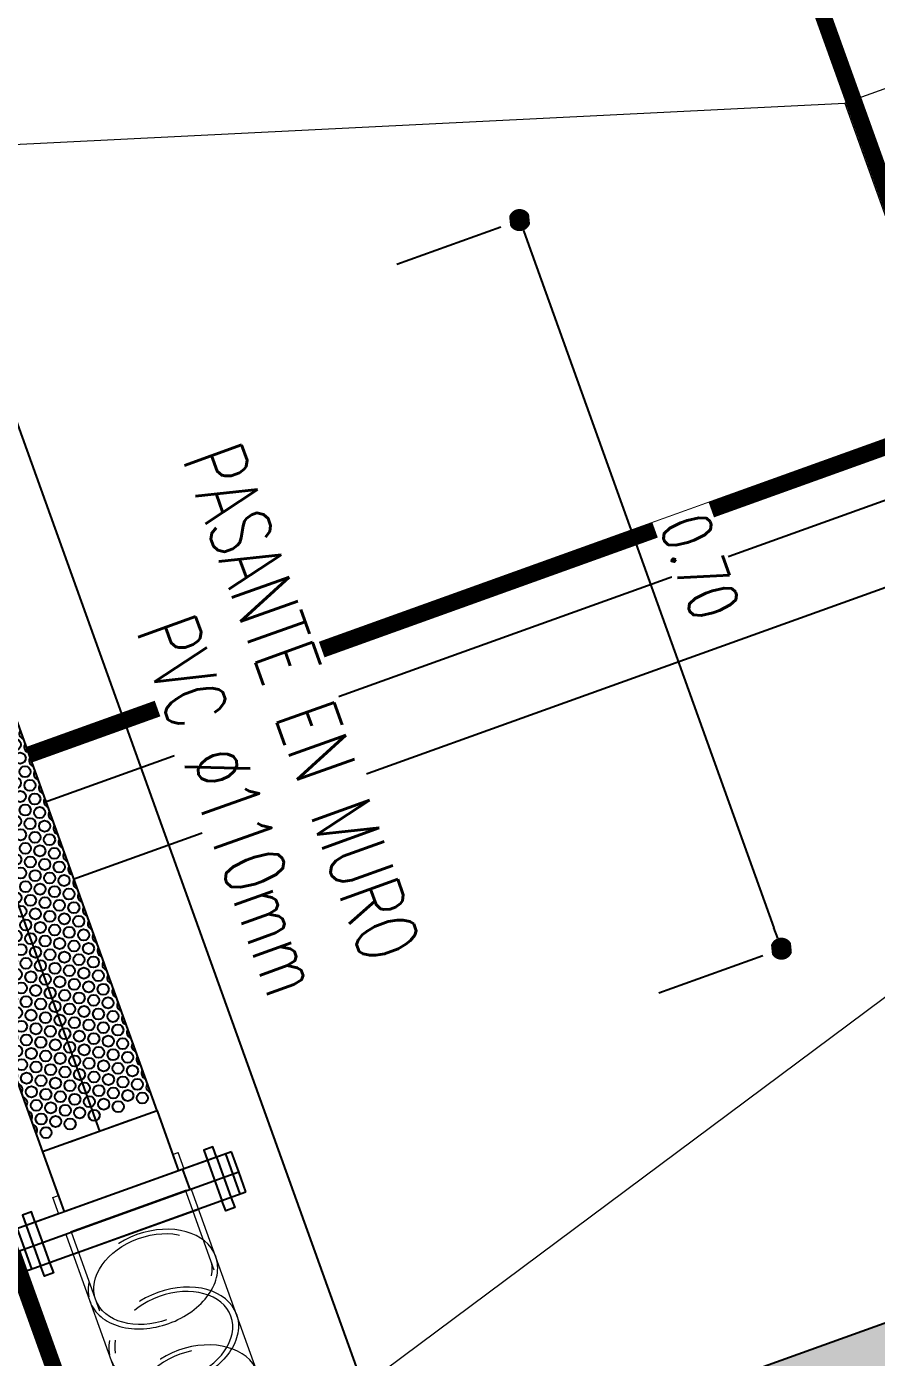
# Model space of a CAD drawing. Header units: millimetres. Extents: x 646993 to 648849, y 9708034 to 9709424.
# Drawn here: x 648236.468 to 648237.236, y 9709067.017 to 9709068.22 of the extents above; entities that cross this region are included whole.
import ezdxf

# ---------------------------------------------------------------- set-up
doc = ezdxf.new("R2010")
doc.units = ezdxf.units.MM
doc.header["$LTSCALE"] = 5
doc.header["$XCLIPFRAME"] = 2
doc.set_wipeout_variables(frame=1)
for name, pattern in [('CENTER2', [28.575000000000003, 19.05, -3.175, 3.175, -3.175]), ('DASHED2', [9.524999999999999, 6.35, -3.175]), ('DOT', [6.35, 0, -6.35]), ('HIDDEN', [9.524999999999999, 6.35, -3.175]), ('SLD-Centro', [19.05, 15.24, -1.27, 1.27, -1.27])]:
    doc.linetypes.add(name, pattern=pattern)
doc.layers.get('Defpoints').update_dxf_attribs({"color": 253})
for name, color, linetype in [('01-Dimensiones', 142, 'Continuous'), ('01-TEXTOS', 4, 'Continuous'), ('EB-Corte', 7, 'Continuous')]:
    doc.layers.add(name, color=color, linetype=linetype)
doc.layers.add('01-HATCH', color=56, linetype='Continuous', lineweight=5)
doc.layers.add('PROYECCION CUBIERTA', color=7, linetype='Continuous', true_color=0x000000)
doc.styles.add('Tex25', font='romans.shx', dxfattribs={"width": 0.8, "height": 0.055})
doc.styles.add('Tex40', font='romans.shx', dxfattribs={"width": 0.7, "height": 0.045})
doc.dimstyles.new('1_25', dxfattribs={"dimtxt": 0.055, "dimasz": 0.02, "dimexe": 0.015, "dimexo": 0, "dimgap": 0.0375, "dimtad": 1, "dimtoh": 1, "dimzin": 1, "dimdsep": 46, "dimtxsty": 'Tex40', "dimblk": 'DOT', "dimcen": 0, "dimdle": 0.0375, "dimclrd": 256, "dimclre": 256, "dimclrt": 4, "dimadec": 0, "dimazin": 1, "dimtfac": 1, "dimtix": 1, "dimtmove": 1, "dimatfit": 0, "dimldrblk": 'DOTSMALL', "dimfxl": 0.0015, "dimtfill": 1, "dimtolj": 1, "dimtzin": 0, "dimlwd": -1, "dimlwe": -1, "dimarcsym": 0})
doc.dimstyles.new('1_40', dxfattribs={"dimtxt": 0.055, "dimasz": 0.02, "dimexe": 0.06, "dimexo": 0, "dimgap": 0.025, "dimtad": 1, "dimzin": 1, "dimdsep": 46, "dimtxsty": 'Tex25', "dimblk": 'DOT', "dimcen": 0, "dimdle": 0.04, "dimclrd": 256, "dimclre": 256, "dimclrt": 7, "dimadec": 0, "dimazin": 0, "dimtfac": 1, "dimtix": 1, "dimtmove": 1, "dimatfit": 3, "dimldrblk": 'DOT', "dimfxl": 1, "dimtfill": 1, "dimtolj": 1, "dimtzin": 0, "dimlwd": -1, "dimlwe": -1, "dimarcsym": 0})
picture_1 = doc.add_image_def('image1.jpg', size_in_pixel=(1920, 925))
picture_2 = doc.add_image_def('image2.ecw', size_in_pixel=(12715, 11262))

# ---------------------------------------------------------------- blocks, each defined once
blk = doc.blocks.new('*U47')
blk.add_wipeout([(0, 0.1104208364372532), (15.671350142962858, 0.11042175069695759), (15.67135014296289, 9.142597008349185e-07), (0, -7.105427357601002e-15)])
blk.add_wipeout([(0, 0.11042083643726741), (15.671350142962888, 0.1104217506969789), (15.671350142962854, 9.142597079403458e-07), (0, 3.552713678800501e-15)])
blk.add_wipeout([(8.881784197001252e-16, 7.105427357601002e-15), (8.881784197001252e-16, 0.11042083643726741), (15.67135014296285, 0.1104217506969718), (15.67135014296285, 9.142597150457732e-07)])
blk = doc.blocks.new('*U90')
blk.add_wipeout([(0, 0.1104208364372603), (6.192992772898868, 0.11042117737883039), (6.1929927728989, 3.409415700872387e-07), (0, 0)])
blk.add_wipeout([(4.440892098500626e-16, 0.1104208364372603), (6.192992772898901, 0.11042117737884105), (6.192992772898869, 3.409415700872387e-07), (4.440892098500626e-16, 0)])
blk.add_wipeout([(4.440892098500626e-16, -1.7763568394002505e-15), (4.440892098500626e-16, 0.1104208364372603), (6.192992772898866, 0.11042117737882862), (6.192992772898866, 3.4094156831088185e-07)])
blk = doc.blocks.new('_Dot')
at = {"color": 0, "linetype": 'ByBlock', "lineweight": -2}
blk.add_line((-0.5, 0), (-1, 0), dxfattribs=at)
at = {"color": 0, "linetype": 'ByBlock', "const_width": 0.5}
blk.add_lwpolyline([(-0.25, 0, 1), (0.25, 0, 1)], format="xyb", close=True, dxfattribs=at)
blk = doc.blocks.new('*U70')
blk.add_wipeout([(-8.881784197001252e-16, 0.11042083643725675), (15.122764645353634, 0.11042171751462959), (15.122764645353666, 8.810773692857765e-07), (-8.881784197001252e-16, -3.552713678800501e-15)])
blk.add_wipeout([(-8.881784197001252e-16, 0.11042083643725675), (15.122764645353666, 0.11042171751464025), (15.122764645353634, 8.810773728384902e-07), (-8.881784197001252e-16, -7.105427357601002e-15)])
blk.add_wipeout([(0, 7.105427357601002e-15), (0, 0.11042083643726741), (15.122764645353639, 0.11042171751464025), (15.122764645353639, 8.810773799439175e-07)])
blk = doc.blocks.new('*U63')
at = {"layer": 'EB-Corte', "color": 251, "linetype": 'SLD-Centro', "ltscale": 0.035, "true_color": 0x636466, "const_width": 0.015}
blk.add_lwpolyline([(-4.403340360848301, 0), (0.5610245815016128, 0)], dxfattribs=at)
blk = doc.blocks.new('*U68')
at = {"layer": 'EB-Corte', "color": 251, "linetype": 'SLD-Centro', "ltscale": 0.035, "true_color": 0x636466, "const_width": 0.015}
blk.add_lwpolyline([(-5.559302458988878, 0), (0.5610245815016128, 0)], dxfattribs=at)
blk = doc.blocks.new('*D150')
at = {"layer": '01-Dimensiones', "linetype": 'DOT', "ltscale": 0.006, "transparency": 16777216}
for p, q in [((11.23966739190848, 5.860906386390155), (11.23966739190848, 6.038811131676764)), ((11.93966738911706, 5.860906359474626), (11.93966738911706, 6.038811131676764))]:
    blk.add_line(p, q, dxfattribs=at)
at = {"layer": '01-Dimensiones', "ltscale": 0.006, "transparency": 16777216}
blk.add_line((11.25966739190848, 5.978811131676764), (11.91966738911706, 5.978811131676764), dxfattribs=at)
at = {"layer": 'Defpoints', "color": 0, "ltscale": 0.006, "transparency": 16777216}
for p in [(11.93966738911706, 5.978811131676764), (11.23966739190848, 5.860906386390155), (11.93966738911706, 5.860906359474626)]:
    blk.add_point(p, dxfattribs=at)
at = {"layer": '01-Dimensiones', "ltscale": 0.006, "transparency": 16777216, "xscale": 0.02, "yscale": 0.02, "zscale": 0.02, "rotation": 180}
blk.add_blockref('_Dot', (11.23966739190848, 5.978811131676764), dxfattribs=at)
at = {"layer": '01-Dimensiones', "ltscale": 0.006, "transparency": 16777216, "xscale": 0.02, "yscale": 0.02, "zscale": 0.02}
blk.add_blockref('_Dot', (11.93966738911706, 5.978811131676764), dxfattribs=at)
at = {"layer": '01-Dimensiones', "color": 7, "ltscale": 0.006, "transparency": 16777216, "insert": (11.58966739051277, 6.026311131676764), "char_height": 0.045, "attachment_point": 5, "style": 'Tex40', "bg_fill": 3, "box_fill_scale": 1.1, "bg_fill_color": 256, "bg_fill_true_color": 13158600, "bg_fill_transparency": 0}
blk.add_mtext('\\A1;0.70', dxfattribs=at)
blk = doc.blocks.new('CODO 45°')
blk.add_wipeout([(0, 0.12067558152693894), (-5.684341886080802e-14, 0), (0.3111025383512925, 2.8449465006019636e-14), (0.3111025383512925, 0.12067558152693894)])
blk.add_wipeout([(0.31110253835129237, 3.375077994860476e-14), (-2.962684624328143e-14, -1.1157741397482823e-14), (-2.957325551963293e-14, 0.120675581526939), (0.3111025383512924, 0.12067558152693889)])
at = {"color": 0, "linetype": 'Continuous', "lineweight": 0}
for p, q in [((0.3111025383512924, 0.1206755815269389), (0, 0.1206755815269389)), ((0, 2.842170943040401e-14), (0, 0.1206755815269389)), ((0.05483879676108927, 2.842170943040401e-14), (0.05483879676108927, 0.1206755815269389)), ((0.2562637415902032, 0.1206755815269389), (0.2562637415902032, 0.06033779076344103)), ((0.3111025383512924, 0.1206755815269389), (0.3111025383512924, 0.06033779076344103)), ((0.2562637415902032, 0.06033779076344103), (0.2562637415902032, 2.842170943040401e-14)), ((0.3111025383512924, 0.06033779076344103), (0.3111025383512924, 2.842170943040401e-14)), ((0.3111025383512924, 2.842170943040401e-14), (0, 0))]:
    blk.add_line(p, q, dxfattribs=at)
at = {"layer": '01-HATCH', "linetype": 'HIDDEN', "ltscale": 0.0015}
for p, q in [((0.3111025383512924, 0.1153423551205321), (0, 0.115342355120589)), ((0.3111025383512924, 0.005333226406378344), (0, 0.005333226406349922))]:
    blk.add_line(p, q, dxfattribs=at)
for centre, major_axis, ratio, start_param, end_param in [((0.09999004599745831, 0.06033779076344103), (2.679536182424006e-17, 0.06033779076345257), 0.7071067811511049, 0, 3.141592653589793), ((0.09999004599745831, 0.06033779076344103), (6.996154483307936e-17, 0.06033779076345252), 0.7071067811511054, -1.570796326794897, 1.110223024625157e-15), ((0.1555512691755325, 0.06033779076344103), (2.679536182424006e-17, 0.06033779076345257), 0.707106781151105, 0, 3.141592653589793), ((0.2111124923538341, 0.06033779076344103), (2.679536182424006e-17, 0.06033779076345257), 0.707106781151105, 0, 3.141592653589793), ((0.09999004599745831, 0.06033779076344103), (-2.442693352347857e-17, -0.05500456435707099), 0.7071067811511048, -4.71238898038469, 1.570796326794897)]:
    blk.add_ellipse(centre, major_axis=major_axis, ratio=ratio, start_param=start_param, end_param=end_param, dxfattribs=at)
at = {"layer": '01-HATCH', "linetype": 'HIDDEN', "ltscale": 0.0015, "extrusion": (0, 0, -1)}
for centre, major_axis, ratio, start_param, end_param in [((0.1555512691755325, 0.06033779076344103), (2.679536182424004e-17, 0.06033779076345253), 0.7071067811511048, 1.030244395616714e-15, 1.570796326794899), ((0.2111124923538341, 0.06033779076344103), (2.679536182424006e-17, 0.06033779076345257), 0.7071067811511047, 0, 3.141592653589793), ((0.1555512691755325, 0.06033779076344103), (2.442693352347857e-17, 0.05500456435707099), 0.7071067811511047, -4.71238898038469, 1.570796326794897), ((0.2111124923538341, 0.06033779076344103), (-2.442693352347857e-17, -0.05500456435707099), 0.7071067811511047, -4.71238898038469, 1.570796326794897)]:
    blk.add_ellipse(centre, major_axis=major_axis, ratio=ratio, start_param=start_param, end_param=end_param, dxfattribs=at)
at = {"layer": '01-HATCH', "linetype": 'HIDDEN', "ltscale": 0.1}
for centre, ratio, start_param in [((0.09999004599745831, 0.06033779076344103), 0.7071067811511054, 1.030244395616711e-15), ((0.1555512691755325, 0.06033779076344103), 0.7071067811511048, 1.030244395616714e-15)]:
    blk.add_ellipse(centre, major_axis=(-2.679536182424004e-17, -0.06033779076345253), ratio=ratio, start_param=start_param, end_param=1.570796326794899, dxfattribs=at)
blk = doc.blocks.new('TUBERIA PERFORADA')
blk.add_line((1.254624084668649, -0.04791196008312681), (1.254624084668649, 0.163811574475119))
at = {"layer": '01-Dimensiones'}
for points in [[(1.254624084668649, 0.1493758789371782), (1.26462408466864, 0.1493758789371782), (1.26462408466864, 0.1407144616142944), (1.254624084668649, 0.1407144616143228)], [(1.254624084668649, -0.02481484722227378), (1.26462408466864, -0.02481484722227378), (1.26462408466864, -0.03347626454515762), (1.254624084668649, -0.0334762645451292)]]:
    blk.add_lwpolyline(points, dxfattribs=at)
blk.add_wipeout([(0.33192748032456615, 0.11276394889629215), (0.33191967270056477, 0.002744078533548855), (1.0278103065811997, 0.0029498071960849526), (1.158386114414879, 0.002949807196087617), (1.2161288965670844, 0.002949807196087617), (1.2161288965670844, -0.047911960083095284), (1.2353764906178197, -0.047911960083095284), (1.2353764906178197, 0.1638115744751314), (1.2161288965670844, 0.16381157447517092), (1.2161288965670844, 0.1129498071961681), (1.158386114414879, 0.1129498071961681), (1.0540451141535931, 0.11294980719580883)])
for p, q in [((1.21612889656717, 0.1638115744751474), (1.21612889656717, -0.04791196008309839)), ((1.235376490617909, 0.1638115744751474), (1.21612889656717, 0.1638115744751474)), ((1.235376490617909, -0.04791196008309839), (1.235376490617909, 0.1638115744751474)), ((1.254624084668649, 0.163811574475119), (1.235376490617909, 0.163811574475119)), ((1.21612889656717, 0.1493758789371782), (1.21612889656717, -0.0334762645451292)), ((1.158386114414952, 0.1129498071962018), (1.158386114414952, 0.002949807196102938)), ((1.158386114414952, 0.1129498071961734), (1.21612889656717, 0.1129498071961734)), ((1.158386114414952, 0.08665528664826638), (1.158386114414952, 0.02924432774415209)), ((1.158386114414952, 0.002949807196102938), (1.21612889656717, 0.002949807196102938)), ((1.235376490617682, 0.00237237934300083), (1.235376490617682, 0.002273133936057548)), ((1.21612889656717, -0.04791196008309839), (1.235376490617909, -0.04791196008309839)), ((1.235376490617909, -0.04791196008312681), (1.254624084668649, -0.04791196008312681))]:
    blk.add_line(p, q)
at = {"color": 3, "linetype": 'DASHED2', "ltscale": 0.5}
for p, q in [((1.21612889656717, 0.1580372962600336), (1.254624084668649, 0.1580372962600336)), ((1.21612889656717, 0.1407144616143228), (1.254624084668649, 0.1407144616143228)), ((1.21612889656717, 0.1167028254723732), (1.235376490617909, 0.1167028254723732)), ((1.21612889656717, -0.02481484722227378), (1.254624084668649, -0.02481484722227378)), ((1.21612889656717, -0.04213768186798461), (1.254624084668649, -0.04213768186798461))]:
    blk.add_line(p, q, dxfattribs=at)
at = {"color": 1, "linetype": 'CENTER2', "ltscale": 3}
for p, q in [((1.21612889656717, 0.1493758789371782), (1.254624084668649, 0.1493758789371782)), ((1.21612889656717, -0.0334762645451292), (1.254624084668649, -0.03347626454510078))]:
    blk.add_line(p, q, dxfattribs=at)
at = {"color": 1, "linetype": 'CENTER2', "ltscale": 0.003}
blk.add_line((0.7796598383639548, 0.002864638073248216), (0.7796598383639548, 0.1128646372688991), dxfattribs=at)
at = {"color": 251, "true_color": 0x636466}
blk.add_line((1.235376490618023, 0.1135272350488492), (1.235376490617682, 0.00237237934300083), dxfattribs=at)
blk.add_lwpolyline([(1.158386114414952, 0.1129498071962018), (0.3319274803245662, 0.1127639488963155), (0.3319196741106225, 0.002763948896244983), (1.158386114414952, 0.002949807196102938)])
at = {"color": 1, "linetype": 'CENTER2', "ltscale": 0.003}
blk.add_lwpolyline([(1.158386114414952, 0.05794980719602449), (0.3319235904070865, 0.05794980719602449)], dxfattribs=at)
at = {"color": 252, "true_color": 0x939598}
for centre in [(0.3462592672525489, 0.1039726027398729), (0.3593186279829297, 0.1039726027398729), (0.3723779887137653, 0.1039726027398729), (0.3854373494441461, 0.1039726027398729), (0.3984967101749817, 0.1039726027398729), (0.4115560709053625, 0.1039726027398729), (0.4246154316361981, 0.1039726027398729), (0.4376747923665789, 0.1039726027398729), (0.4507341530974145, 0.1039726027398729), (0.4637935138277953, 0.1039726027398729), (0.4768528745586309, 0.1039726027398729), (0.4900984431803863, 0.10424796226323), (0.5031578039112219, 0.10424796226323), (0.5162171646417164, 0.10424796226323), (0.529276525372552, 0.10424796226323), (0.5423358861030465, 0.10424796226323), (0.5553952468337684, 0.10424796226323), (0.5684546075642629, 0.10424796226323), (0.5815139682949848, 0.10424796226323), (0.5945733290254793, 0.10424796226323), (0.6076326897563149, 0.10424796226323), (0.6206920504868094, 0.10424796226323), (0.633751411217645, 0.10424796226323), (0.6468107719481395, 0.10424796226323), (0.6598701326788614, 0.10424796226323), (0.6729294934093559, 0.10424796226323), (0.6859888541400778, 0.10424796226323), (0.6990482148705723, 0.10424796226323), (0.7121075756014079, 0.10424796226323), (0.7251669363319024, 0.10424796226323), (0.738226297062738, 0.10424796226323), (0.7512856577932325, 0.10424796226323), (0.7643450185239544, 0.10424796226323), (0.7774043792544489, 0.10424796226323), (0.7904637399851708, 0.1042479622632015), (0.8035231007156654, 0.1042479622632015), (0.8165824614465009, 0.1042479622632015), (0.8296418221769954, 0.1042479622632015), (0.842701182907831, 0.10424796226323), (0.8557605436383255, 0.10424796226323), (0.8688199043689337, 0.10424796226323), (0.881879265099542, 0.10424796226323), (0.8949386258302638, 0.10424796226323), (0.9079979865607584, 0.10424796226323), (0.9210573472914803, 0.10424796226323), (0.9341167080219748, 0.10424796226323), (0.9471760687524693, 0.10424796226323), (0.9602354294831912, 0.10424796226323), (0.9732947902137994, 0.10424796226323), (0.9863541509444076, 0.10424796226323), (0.9994135116749021, 0.10424796226323), (1.012472872405624, 0.10424796226323), (1.025532233136346, 0.10424796226323), (1.03859159386684, 0.10424796226323), (1.051650954597335, 0.10424796226323), (1.064710315328057, 0.10424796226323), (1.077769676058551, 0.10424796226323), (1.090829036789273, 0.10424796226323), (1.103888397519768, 0.10424796226323), (1.11694775825049, 0.10424796226323), (1.130007118980984, 0.10424796226323), (1.143066479711706, 0.10424796226323), (0.3397295868871879, 0.09242009132435669), (0.3527889476177961, 0.09242009132435669), (0.3658483083484043, 0.09242009132435669), (0.3789076690790125, 0.09242009132435669), (0.3919670298096207, 0.09242009132435669), (0.4050263905402289, 0.09242009132435669), (0.4180857512708371, 0.09242009132435669), (0.4311451120014453, 0.09242009132435669), (0.4442044727320535, 0.09242009132435669), (0.4572638334626618, 0.09242009132435669), (0.47032319419327, 0.09242009132435669), (0.4833825549238782, 0.09242009132435669), (0.4966281235458609, 0.0926954508477138), (0.5096874842764691, 0.0926954508477138), (0.5227468450070774, 0.0926954508477138), (0.5358062057377992, 0.0926954508477138), (0.5488655664684075, 0.0926954508477138), (0.5619249271990157, 0.0926954508477138), (0.5749842879297375, 0.0926954508477138), (0.5880436486602321, 0.0926954508477138), (0.601103009390954, 0.0926954508477138), (0.6141623701215622, 0.0926954508477138), (0.6272217308521704, 0.0926954508477138), (0.6402810915828923, 0.0926954508477138), (0.6533404523135005, 0.0926954508477138), (0.6663998130441087, 0.0926954508477138), (0.6794591737748306, 0.0926954508477138), (0.6925185345053251, 0.0926954508477138), (0.705577895236047, 0.0926954508477138), (0.7186372559666552, 0.0926954508477138), (0.7316966166972634, 0.0926954508477138), (0.7447559774279853, 0.0926954508477138), (0.7578153381585935, 0.0926954508477138), (0.7708746988892017, 0.0926954508477138), (0.7839340596199236, 0.0926954508477138), (0.7969934203504181, 0.09269545084768538), (0.81005278108114, 0.09269545084768538), (0.8231121418117482, 0.09269545084768538), (0.8361715025423564, 0.09269545084768538), (0.8492308632730783, 0.0926954508477138), (0.8622902240036865, 0.0926954508477138), (0.8753495847342947, 0.0926954508477138), (0.8884089454647892, 0.0926954508477138), (0.9014683061955111, 0.0926954508477138), (0.9145276669261193, 0.0926954508477138), (0.9275870276567275, 0.0926954508477138), (0.940646388387222, 0.0926954508477138), (0.9537057491179439, 0.0926954508477138), (0.9667651098484384, 0.0926954508477138), (0.9798244705791603, 0.0926954508477138), (0.9928838313096549, 0.0926954508477138), (1.005943192040377, 0.0926954508477138), (1.019002552770871, 0.0926954508477138), (1.032061913501593, 0.0926954508477138), (1.045121274232088, 0.0926954508477138), (1.058180634962696, 0.0926954508477138), (1.071239995693304, 0.0926954508477138), (1.084299356424026, 0.0926954508477138), (1.09735871715452, 0.0926954508477138), (1.110418077885015, 0.0926954508477138), (1.123477438615737, 0.0926954508477138), (1.136536799346459, 0.0926954508477138), (0.3462592672525489, 0.08086757990878368), (0.3593186279829297, 0.08086757990878368), (0.3723779887137653, 0.08086757990878368), (0.3854373494441461, 0.08086757990878368), (0.3984967101749817, 0.08086757990878368), (0.4115560709053625, 0.08086757990878368), (0.4246154316361981, 0.08086757990878368), (0.4376747923665789, 0.08086757990878368), (0.4507341530974145, 0.08086757990878368), (0.4637935138277953, 0.08086757990878368), (0.4768528745586309, 0.08086757990878368), (0.4900984431803863, 0.08114293943214079), (0.5031578039112219, 0.08114293943214079), (0.5162171646417164, 0.08114293943214079), (0.529276525372552, 0.08114293943214079), (0.5423358861030465, 0.08114293943214079), (0.5553952468337684, 0.08114293943214079), (0.5684546075642629, 0.08114293943214079), (0.5815139682949848, 0.08114293943214079), (0.5945733290254793, 0.08114293943214079), (0.6076326897563149, 0.08114293943214079), (0.6206920504868094, 0.08114293943214079), (0.633751411217645, 0.08114293943214079), (0.6468107719481395, 0.08114293943214079), (0.6598701326788614, 0.08114293943214079), (0.6729294934093559, 0.08114293943214079), (0.6859888541400778, 0.08114293943214079), (0.6990482148705723, 0.08114293943214079), (0.7121075756014079, 0.08114293943214079), (0.7251669363319024, 0.08114293943214079), (0.738226297062738, 0.08114293943214079), (0.7512856577932325, 0.08114293943214079), (0.7643450185239544, 0.08114293943214079), (0.7774043792544489, 0.08114293943214079), (0.7904637399851708, 0.08114293943211237), (0.8035231007156654, 0.08114293943211237), (0.8165824614465009, 0.08114293943211237), (0.8296418221769954, 0.08114293943211237), (0.842701182907831, 0.08114293943214079), (0.8557605436383255, 0.08114293943214079), (0.8688199043689337, 0.08114293943214079), (0.881879265099542, 0.08114293943214079), (0.8949386258302638, 0.08114293943214079), (0.9079979865607584, 0.08114293943214079), (0.9210573472914803, 0.08114293943214079), (0.9341167080219748, 0.08114293943214079), (0.9471760687524693, 0.08114293943214079), (0.9602354294831912, 0.08114293943214079), (0.9732947902137994, 0.08114293943214079), (0.9863541509444076, 0.08114293943214079), (0.9994135116749021, 0.08114293943214079), (1.012472872405624, 0.08114293943214079), (1.025532233136346, 0.08114293943214079), (1.03859159386684, 0.08114293943214079), (1.051650954597335, 0.08114293943214079), (1.064710315328057, 0.08114293943214079), (1.077769676058551, 0.08114293943214079), (1.090829036789273, 0.08114293943214079), (1.103888397519768, 0.08114293943214079), (1.11694775825049, 0.08114293943214079), (1.130007118980984, 0.08114293943214079), (1.143066479711706, 0.08114293943214079), (0.3397295868871879, 0.06931506849326752), (0.3527889476177961, 0.06931506849326752), (0.3658483083484043, 0.06931506849326752), (0.3789076690790125, 0.06931506849326752), (0.3919670298096207, 0.06931506849326752), (0.4050263905402289, 0.06931506849326752), (0.4180857512708371, 0.06931506849326752), (0.4311451120014453, 0.06931506849326752), (0.4442044727320535, 0.06931506849326752), (0.4572638334626618, 0.06931506849326752), (0.47032319419327, 0.06931506849326752), (0.4833825549238782, 0.06931506849326752), (0.4966281235458609, 0.06959042801662463), (0.5096874842764691, 0.06959042801662463), (0.5227468450070774, 0.06959042801662463), (0.5358062057377992, 0.06959042801662463), (0.5488655664684075, 0.06959042801662463), (0.5619249271990157, 0.06959042801662463), (0.5749842879297375, 0.06959042801662463), (0.5880436486602321, 0.06959042801662463), (0.601103009390954, 0.06959042801662463), (0.6141623701215622, 0.06959042801662463), (0.6272217308521704, 0.06959042801662463), (0.6402810915828923, 0.06959042801662463), (0.6533404523135005, 0.06959042801662463), (0.6663998130441087, 0.06959042801662463), (0.6794591737748306, 0.06959042801662463), (0.6925185345053251, 0.06959042801662463), (0.705577895236047, 0.06959042801662463), (0.7186372559666552, 0.06959042801662463), (0.7316966166972634, 0.06959042801662463), (0.7447559774279853, 0.06959042801662463), (0.7578153381585935, 0.06959042801662463), (0.7708746988892017, 0.06959042801662463), (0.7839340596199236, 0.06959042801662463), (0.7969934203504181, 0.0695904280165962), (0.81005278108114, 0.0695904280165962), (0.8231121418117482, 0.0695904280165962), (0.8361715025423564, 0.0695904280165962), (0.8492308632730783, 0.06959042801662463), (0.8622902240036865, 0.06959042801662463), (0.8753495847342947, 0.06959042801662463), (0.8884089454647892, 0.06959042801662463), (0.9014683061955111, 0.06959042801662463), (0.9145276669261193, 0.06959042801662463), (0.9275870276567275, 0.06959042801662463), (0.940646388387222, 0.06959042801662463), (0.9537057491179439, 0.06959042801662463), (0.9667651098484384, 0.06959042801662463), (0.9798244705791603, 0.06959042801662463), (0.9928838313096549, 0.06959042801662463), (1.005943192040377, 0.06959042801662463), (1.019002552770871, 0.06959042801662463), (1.032061913501593, 0.06959042801662463), (1.045121274232088, 0.06959042801662463), (1.058180634962696, 0.06959042801662463), (1.071239995693304, 0.06959042801662463), (1.084299356424026, 0.06959042801662463), (1.09735871715452, 0.06959042801662463), (1.110418077885015, 0.06959042801662463), (1.123477438615737, 0.06959042801662463), (1.136536799346459, 0.06959042801662463), (0.3462592672525489, 0.05776255707766609), (0.3593186279829297, 0.05776255707766609), (0.3723779887137653, 0.05776255707766609), (0.3854373494441461, 0.05776255707766609), (0.3984967101749817, 0.05776255707766609), (0.4115560709053625, 0.05776255707766609), (0.4246154316361981, 0.05776255707766609), (0.4376747923665789, 0.05776255707766609), (0.4507341530974145, 0.05776255707766609), (0.4637935138277953, 0.05776255707766609), (0.4768528745586309, 0.05776255707766609), (0.4900984431803863, 0.0580379166010232), (0.5031578039112219, 0.0580379166010232), (0.5162171646417164, 0.0580379166010232), (0.529276525372552, 0.0580379166010232), (0.5423358861030465, 0.0580379166010232), (0.5553952468337684, 0.0580379166010232), (0.5684546075642629, 0.0580379166010232), (0.5815139682949848, 0.0580379166010232), (0.5945733290254793, 0.0580379166010232), (0.6076326897563149, 0.0580379166010232), (0.6206920504868094, 0.0580379166010232), (0.633751411217645, 0.0580379166010232), (0.6468107719481395, 0.0580379166010232), (0.6598701326788614, 0.0580379166010232), (0.6729294934093559, 0.0580379166010232), (0.6859888541400778, 0.0580379166010232), (0.6990482148705723, 0.0580379166010232), (0.7121075756014079, 0.0580379166010232), (0.7251669363319024, 0.0580379166010232), (0.738226297062738, 0.0580379166010232), (0.7512856577932325, 0.0580379166010232), (0.7643450185239544, 0.0580379166010232), (0.7774043792544489, 0.0580379166010232), (0.7904637399851708, 0.05803791660099478), (0.8035231007156654, 0.05803791660099478), (0.8165824614465009, 0.05803791660099478), (0.8296418221769954, 0.05803791660099478), (0.842701182907831, 0.0580379166010232), (0.8557605436383255, 0.0580379166010232), (0.8688199043689337, 0.0580379166010232), (0.881879265099542, 0.0580379166010232), (0.8949386258302638, 0.0580379166010232), (0.9079979865607584, 0.0580379166010232), (0.9210573472914803, 0.0580379166010232), (0.9341167080219748, 0.0580379166010232), (0.9471760687524693, 0.0580379166010232), (0.9602354294831912, 0.0580379166010232), (0.9732947902137994, 0.0580379166010232), (0.9863541509444076, 0.0580379166010232), (0.9994135116749021, 0.0580379166010232), (1.012472872405624, 0.0580379166010232), (1.025532233136346, 0.0580379166010232), (1.03859159386684, 0.0580379166010232), (1.051650954597335, 0.0580379166010232), (1.064710315328057, 0.0580379166010232), (1.077769676058551, 0.0580379166010232), (1.090829036789273, 0.0580379166010232), (1.103888397519768, 0.0580379166010232), (1.11694775825049, 0.0580379166010232), (1.130007118980984, 0.0580379166010232), (1.143066479711706, 0.0580379166010232), (0.3397295868871879, 0.04621004566217835), (0.3527889476177961, 0.04621004566217835), (0.3658483083484043, 0.04621004566217835), (0.3789076690790125, 0.04621004566217835), (0.3919670298096207, 0.04621004566217835), (0.4050263905402289, 0.04621004566217835), (0.4180857512708371, 0.04621004566217835), (0.4311451120014453, 0.04621004566217835), (0.4442044727320535, 0.04621004566217835), (0.4572638334626618, 0.04621004566217835), (0.47032319419327, 0.04621004566217835), (0.4833825549238782, 0.04621004566217835), (0.4966281235458609, 0.04648540518553546), (0.5096874842764691, 0.04648540518553546), (0.5227468450070774, 0.04648540518553546), (0.5358062057377992, 0.04648540518553546), (0.5488655664684075, 0.04648540518553546), (0.5619249271990157, 0.04648540518553546), (0.5749842879297375, 0.04648540518553546), (0.5880436486602321, 0.04648540518553546), (0.601103009390954, 0.04648540518553546), (0.6141623701215622, 0.04648540518553546), (0.6272217308521704, 0.04648540518553546), (0.6402810915828923, 0.04648540518553546), (0.6533404523135005, 0.04648540518553546), (0.6663998130441087, 0.04648540518553546), (0.6794591737748306, 0.04648540518553546), (0.6925185345053251, 0.04648540518553546), (0.705577895236047, 0.04648540518553546), (0.7186372559666552, 0.04648540518553546), (0.7316966166972634, 0.04648540518553546), (0.7447559774279853, 0.04648540518553546), (0.7578153381585935, 0.04648540518553546), (0.7708746988892017, 0.04648540518553546), (0.7839340596199236, 0.04648540518553546), (0.7969934203504181, 0.04648540518550703), (0.81005278108114, 0.04648540518550703), (0.8231121418117482, 0.04648540518550703), (0.8361715025423564, 0.04648540518550703), (0.8492308632730783, 0.04648540518553546), (0.8622902240036865, 0.04648540518553546), (0.8753495847342947, 0.04648540518553546), (0.8884089454647892, 0.04648540518553546), (0.9014683061955111, 0.04648540518553546), (0.9145276669261193, 0.04648540518553546), (0.9275870276567275, 0.04648540518553546), (0.940646388387222, 0.04648540518553546), (0.9537057491179439, 0.04648540518553546), (0.9667651098484384, 0.04648540518553546), (0.9798244705791603, 0.04648540518553546), (0.9928838313096549, 0.04648540518553546), (1.005943192040377, 0.04648540518553546), (1.019002552770871, 0.04648540518553546), (1.032061913501593, 0.04648540518553546), (1.045121274232088, 0.04648540518553546), (1.058180634962696, 0.04648540518553546), (1.071239995693304, 0.04648540518553546), (1.084299356424026, 0.04648540518553546), (1.09735871715452, 0.04648540518553546), (1.110418077885015, 0.04648540518553546), (1.123477438615737, 0.04648540518553546), (1.136536799346459, 0.04648540518553546), (0.3462592672525489, 0.03465753424660534), (0.3593186279829297, 0.03465753424660534), (0.3723779887137653, 0.03465753424660534), (0.3854373494441461, 0.03465753424660534), (0.3984967101749817, 0.03465753424660534), (0.4115560709053625, 0.03465753424660534), (0.4246154316361981, 0.03465753424660534), (0.4376747923665789, 0.03465753424660534), (0.4507341530974145, 0.03465753424660534), (0.4637935138277953, 0.03465753424660534), (0.4768528745586309, 0.03465753424660534), (0.4900984431803863, 0.03493289376996245), (0.5031578039112219, 0.03493289376996245), (0.5162171646417164, 0.03493289376996245), (0.529276525372552, 0.03493289376996245), (0.5423358861030465, 0.03493289376996245), (0.5553952468337684, 0.03493289376996245), (0.5684546075642629, 0.03493289376996245), (0.5815139682949848, 0.03493289376996245), (0.5945733290254793, 0.03493289376996245), (0.6076326897563149, 0.03493289376996245), (0.6206920504868094, 0.03493289376996245), (0.633751411217645, 0.03493289376996245), (0.6468107719481395, 0.03493289376996245), (0.6598701326788614, 0.03493289376996245), (0.6729294934093559, 0.03493289376996245), (0.6859888541400778, 0.03493289376996245), (0.6990482148705723, 0.03493289376996245), (0.7121075756014079, 0.03493289376996245), (0.7251669363319024, 0.03493289376996245), (0.738226297062738, 0.03493289376996245), (0.7512856577932325, 0.03493289376996245), (0.7643450185239544, 0.03493289376996245), (0.7774043792544489, 0.03493289376996245), (0.7904637399851708, 0.03493289376993403), (0.8035231007156654, 0.03493289376993403), (0.8165824614465009, 0.03493289376993403), (0.8296418221769954, 0.03493289376993403), (0.842701182907831, 0.03493289376996245), (0.8557605436383255, 0.03493289376996245), (0.8688199043689337, 0.03493289376996245), (0.881879265099542, 0.03493289376996245), (0.8949386258302638, 0.03493289376996245), (0.9079979865607584, 0.03493289376996245), (0.9210573472914803, 0.03493289376996245), (0.9341167080219748, 0.03493289376996245), (0.9471760687524693, 0.03493289376996245), (0.9602354294831912, 0.03493289376996245), (0.9732947902137994, 0.03493289376996245), (0.9863541509444076, 0.03493289376996245), (0.9994135116749021, 0.03493289376996245), (1.012472872405624, 0.03493289376996245), (1.025532233136346, 0.03493289376996245), (1.03859159386684, 0.03493289376996245), (1.051650954597335, 0.03493289376996245), (1.064710315328057, 0.03493289376996245), (1.077769676058551, 0.03493289376996245), (1.090829036789273, 0.03493289376996245), (1.103888397519768, 0.03493289376996245), (1.11694775825049, 0.03493289376996245), (1.130007118980984, 0.03493289376996245), (1.143066479711706, 0.03493289376996245), (0.3397295868871879, 0.02310502283108917), (0.3527889476177961, 0.02310502283108917), (0.3658483083484043, 0.02310502283108917), (0.3789076690790125, 0.02310502283108917), (0.3919670298096207, 0.02310502283108917), (0.4050263905402289, 0.02310502283108917), (0.4180857512708371, 0.02310502283108917), (0.4311451120014453, 0.02310502283108917), (0.4442044727320535, 0.02310502283108917), (0.4572638334626618, 0.02310502283108917), (0.47032319419327, 0.02310502283108917), (0.4833825549238782, 0.02310502283108917), (0.4966281235458609, 0.02338038235444628), (0.5096874842764691, 0.02338038235444628), (0.5227468450070774, 0.02338038235444628), (0.5358062057377992, 0.02338038235444628), (0.5488655664684075, 0.02338038235444628), (0.5619249271990157, 0.02338038235444628), (0.5749842879297375, 0.02338038235444628), (0.5880436486602321, 0.02338038235444628), (0.601103009390954, 0.02338038235444628), (0.6141623701215622, 0.02338038235444628), (0.6272217308521704, 0.02338038235444628), (0.6402810915828923, 0.02338038235444628), (0.6533404523135005, 0.02338038235444628), (0.6663998130441087, 0.02338038235444628), (0.6794591737748306, 0.02338038235444628), (0.6925185345053251, 0.02338038235444628), (0.705577895236047, 0.02338038235444628), (0.7186372559666552, 0.02338038235444628), (0.7316966166972634, 0.02338038235444628), (0.7447559774279853, 0.02338038235444628), (0.7578153381585935, 0.02338038235444628), (0.7708746988892017, 0.02338038235444628), (0.7839340596199236, 0.02338038235444628), (0.7969934203504181, 0.02338038235441786), (0.81005278108114, 0.02338038235441786), (0.8231121418117482, 0.02338038235441786), (0.8361715025423564, 0.02338038235441786), (0.8492308632730783, 0.02338038235444628), (0.8622902240036865, 0.02338038235444628), (0.8753495847342947, 0.02338038235444628), (0.8884089454647892, 0.02338038235444628), (0.9014683061955111, 0.02338038235444628), (0.9145276669261193, 0.02338038235444628), (0.9275870276567275, 0.02338038235444628), (0.940646388387222, 0.02338038235444628), (0.9537057491179439, 0.02338038235444628), (0.9667651098484384, 0.02338038235444628), (0.9798244705791603, 0.02338038235444628), (0.9928838313096549, 0.02338038235444628), (1.005943192040377, 0.02338038235444628), (1.019002552770871, 0.02338038235444628), (1.032061913501593, 0.02338038235444628), (1.045121274232088, 0.02338038235444628), (1.058180634962696, 0.02338038235444628), (1.071239995693304, 0.02338038235444628), (1.084299356424026, 0.02338038235444628), (1.09735871715452, 0.02338038235444628), (1.110418077885015, 0.02338038235444628), (1.123477438615737, 0.02338038235444628), (1.136536799346459, 0.02338038235444628), (0.3462592672525489, 0.01155251141560143), (0.3593186279829297, 0.01155251141560143), (0.3723779887137653, 0.01155251141560143), (0.3854373494441461, 0.01155251141560143), (0.3984967101749817, 0.01155251141560143), (0.4115560709053625, 0.01155251141560143), (0.4246154316361981, 0.01155251141560143), (0.4376747923665789, 0.01155251141560143), (0.4507341530974145, 0.01155251141560143), (0.4637935138277953, 0.01155251141560143), (0.4768528745586309, 0.01155251141560143), (0.4900984431803863, 0.01182787093895854), (0.5031578039112219, 0.01182787093895854), (0.5162171646417164, 0.01182787093895854), (0.529276525372552, 0.01182787093895854), (0.5423358861030465, 0.01182787093895854), (0.5553952468337684, 0.01182787093895854), (0.5684546075642629, 0.01182787093895854), (0.5815139682949848, 0.01182787093895854), (0.5945733290254793, 0.01182787093895854), (0.6076326897563149, 0.01182787093895854), (0.6206920504868094, 0.01182787093895854), (0.633751411217645, 0.01182787093895854), (0.6468107719481395, 0.01182787093895854), (0.6598701326788614, 0.01182787093895854), (0.6729294934093559, 0.01182787093895854), (0.6859888541400778, 0.01182787093895854), (0.6990482148705723, 0.01182787093895854), (0.7121075756014079, 0.01182787093895854), (0.7251669363319024, 0.01182787093895854), (0.738226297062738, 0.01182787093895854), (0.7512856577932325, 0.01182787093895854), (0.7643450185239544, 0.01182787093895854), (0.7774043792544489, 0.01182787093895854), (0.7904637399851708, 0.01182787093893012), (0.8035231007156654, 0.01182787093893012), (0.8165824614465009, 0.01182787093893012), (0.8296418221769954, 0.01182787093893012), (0.842701182907831, 0.01182787093895854), (0.8557605436383255, 0.01182787093895854), (0.8688199043689337, 0.01182787093895854), (0.881879265099542, 0.01182787093895854), (0.8949386258302638, 0.01182787093895854), (0.9079979865607584, 0.01182787093895854), (0.9210573472914803, 0.01182787093895854), (0.9341167080219748, 0.01182787093895854), (0.9471760687524693, 0.01182787093895854), (0.9602354294831912, 0.01182787093895854), (0.9732947902137994, 0.01182787093895854), (0.9863541509444076, 0.01182787093895854), (0.9994135116749021, 0.01182787093895854), (1.012472872405624, 0.01182787093895854), (1.025532233136346, 0.01182787093895854), (1.03859159386684, 0.01182787093895854), (1.051650954597335, 0.01182787093895854), (1.064710315328057, 0.01182787093895854), (1.077769676058551, 0.01182787093895854), (1.090829036789273, 0.01182787093895854), (1.103888397519768, 0.01182787093895854), (1.11694775825049, 0.01182787093895854), (1.130007118980984, 0.01182787093895854), (1.143066479711706, 0.01182787093895854)]:
    blk.add_circle(centre, 0.005022831050232258, dxfattribs=at)
for centre, start, end in [((0.3331999065217133, 0.1039726027398729), 255.3140144536258, 104.6778534902925), ((0.3397295868871879, 0.1155251141553322), 214.5789839880166, 325.4210160119834), ((0.3527889476177961, 0.1155251141553322), 214.5789839880166, 325.4210160119834), ((0.3658483083484043, 0.1155251141553322), 214.5789839880166, 325.4210160119834), ((0.3789076690790125, 0.1155251141553322), 214.5789839880166, 325.4210160119834), ((0.3919670298096207, 0.1155251141553322), 214.5789839880166, 325.4210160119834), ((0.4050263905402289, 0.1155251141553322), 214.5789839880166, 325.4210160119834), ((0.4180857512708371, 0.1155251141553322), 214.5789839880166, 325.4210160119834), ((0.4311451120014453, 0.1155251141553322), 214.5789839880166, 325.4210160119834), ((0.4442044727320535, 0.1155251141553322), 214.5789839880166, 325.4210160119834), ((0.4572638334626618, 0.1155251141553322), 214.5789839880166, 325.4210160119834), ((0.47032319419327, 0.1155251141553322), 214.5789839880166, 325.4210160119834), ((0.4833825549238782, 0.1155251141553322), 214.5789839880166, 325.4210160119834), ((0.4966281235458609, 0.1158004736786893), 214.5789839880166, 325.4210160119834), ((0.5096874842764691, 0.1158004736786893), 214.5789839880166, 325.4210160119834), ((0.5227468450070774, 0.1158004736786893), 214.5789839880166, 325.4210160119834), ((0.5358062057377992, 0.1158004736786893), 214.5789839880166, 325.4210160119834), ((0.5488655664684075, 0.1158004736786893), 214.5789839880166, 325.4210160119834), ((0.5619249271990157, 0.1158004736786893), 214.5789839880166, 325.4210160119834), ((0.5749842879297375, 0.1158004736786893), 214.5789839880166, 325.4210160119834), ((0.5880436486602321, 0.1158004736786893), 214.5789839880166, 325.4210160119834), ((0.601103009390954, 0.1158004736786893), 214.5789839880166, 325.4210160119834), ((0.6141623701215622, 0.1158004736786893), 214.5789839880166, 325.4210160119834), ((0.6272217308521704, 0.1158004736786893), 214.5789839880166, 325.4210160119834), ((0.6402810915828923, 0.1158004736786893), 214.5789839880166, 325.4210160119834), ((0.6533404523135005, 0.1158004736786893), 214.5789839880166, 325.4210160119834), ((0.6663998130441087, 0.1158004736786893), 214.5789839880166, 325.4210160119834), ((0.6794591737748306, 0.1158004736786893), 214.5789839880166, 325.4210160119834), ((0.6925185345053251, 0.1158004736786893), 214.5789839880166, 325.4210160119834), ((0.705577895236047, 0.1158004736786893), 214.5789839880166, 325.4210160119834), ((0.7186372559666552, 0.1158004736786893), 214.5789839880166, 325.4210160119834), ((0.7316966166972634, 0.1158004736786893), 214.5789839880166, 325.4210160119834), ((0.7447559774279853, 0.1158004736786893), 214.5789839880166, 325.4210160119834), ((0.7578153381585935, 0.1158004736786893), 214.5789839880166, 325.4210160119834), ((0.7708746988892017, 0.1158004736786893), 214.5789839880166, 325.4210160119834), ((0.7839340596199236, 0.1158004736786609), 214.5789839880166, 325.4210160119834), ((0.7969934203504181, 0.1158004736786609), 214.5789839880166, 325.4210160119834), ((0.81005278108114, 0.1158004736786609), 214.5789839880166, 325.4210160119834), ((0.8231121418117482, 0.1158004736786609), 214.5789839880166, 325.4210160119834), ((0.8361715025423564, 0.1158004736786893), 214.5789839880166, 325.4210160119834), ((0.8492308632730783, 0.1158004736786893), 214.5789839880166, 325.4210160119834), ((0.8622902240036865, 0.1158004736786893), 214.5789839880166, 325.4210160119834), ((0.8753495847342947, 0.1158004736786893), 214.5789839880166, 325.4210160119834), ((0.8884089454647892, 0.1158004736786893), 214.5789839880166, 325.4210160119834), ((0.9014683061955111, 0.1158004736786893), 214.5789839880166, 325.4210160119834), ((0.9145276669261193, 0.1158004736786893), 214.5789839880166, 325.4210160119834), ((0.9275870276567275, 0.1158004736786893), 214.5789839880166, 325.4210160119834), ((0.940646388387222, 0.1158004736786893), 214.5789839880166, 325.4210160119834), ((0.9537057491179439, 0.1158004736786893), 214.5789839880166, 325.4210160119834), ((0.9667651098484384, 0.1158004736786893), 214.5789839880166, 325.4210160119834), ((0.9798244705791603, 0.1158004736786893), 214.5789839880166, 325.4210160119834), ((0.9928838313096549, 0.1158004736786893), 214.5789839880166, 325.4210160119834), ((1.005943192040377, 0.1158004736786893), 214.5789839880166, 325.4210160119834), ((1.019002552770871, 0.1158004736786893), 214.5789839880166, 325.4210160119834), ((1.032061913501593, 0.1158004736786893), 214.5789839880166, 325.4210160119834), ((1.045121274232088, 0.1158004736786893), 214.5789839880166, 325.4210160119834), ((1.058180634962696, 0.1158004736786893), 214.5789839880166, 325.4210160119834), ((1.071239995693304, 0.1158004736786893), 214.5789839880166, 325.4210160119834), ((1.084299356424026, 0.1158004736786893), 214.5789839880166, 325.4210160119834), ((1.09735871715452, 0.1158004736786893), 214.5789839880166, 325.4210160119834), ((1.110418077885015, 0.1158004736786893), 214.5789839880166, 325.4210160119834), ((1.123477438615737, 0.1158004736786893), 214.5789839880166, 325.4210160119834), ((1.136536799346459, 0.1158004736786893), 214.5789839880166, 325.4210160119834), ((0.3331999065217133, 0.08086757990878368), 255.2946785350869, 104.69718940795), ((0.3331999065217133, 0.05776255707766609), 255.2753409050685, 104.7165270386766), ((0.3331999065217133, 0.03465753424660534), 255.2560015596992, 104.7358663838302), ((0.3331999065217133, 0.01155251141560143), 255.2366604976128, 104.7552074459369), ((0.3397295868871879, 0), 32.17169770215482, 147.8283022978452), ((0.3527889476177961, 0), 32.17169770215482, 147.8283022978452), ((0.3658483083484043, 0), 32.17169770215482, 147.8283022978452), ((0.3789076690790125, 0), 32.17169770215482, 147.8283022978452), ((0.3919670298096207, 0), 32.17169770215482, 147.8283022978452), ((0.4050263905402289, 0), 32.17169770215482, 147.8283022978452), ((0.4180857512708371, 0), 32.17169770215482, 147.8283022978452), ((0.4311451120014453, 0), 32.17169770215482, 147.8283022978452), ((0.4442044727320535, 0), 32.17169770215482, 147.8283022978452), ((0.4572638334626618, 0), 32.17169770215482, 147.8283022978452), ((0.47032319419327, 0), 32.17169770215482, 147.8283022978452), ((0.4833825549238782, 0), 32.17169770215482, 147.8283022978452), ((0.4966281235458609, 0.0002753595233571104), 32.17169770215482, 147.8283022978452), ((0.5096874842764691, 0.0002753595233571104), 32.17169770215482, 147.8283022978452), ((0.5227468450070774, 0.0002753595233571104), 32.17169770215482, 147.8283022978452), ((0.5358062057377992, 0.0002753595233571104), 32.17169770215482, 147.8283022978452), ((0.5488655664684075, 0.0002753595233571104), 32.17169770215482, 147.8283022978452), ((0.5619249271990157, 0.0002753595233571104), 32.17169770215482, 147.8283022978452), ((0.5749842879297375, 0.0002753595233571104), 32.17169770215482, 147.8283022978452), ((0.5880436486602321, 0.0002753595233571104), 32.17169770215482, 147.8283022978452), ((0.601103009390954, 0.0002753595233571104), 32.17169770215482, 147.8283022978452), ((0.6141623701215622, 0.0002753595233571104), 32.17169770215482, 147.8283022978452), ((0.6272217308521704, 0.0002753595233571104), 32.17169770215482, 147.8283022978452), ((0.6402810915828923, 0.0002753595233571104), 32.17169770215482, 147.8283022978452), ((0.6533404523135005, 0.0002753595233571104), 32.17169770215482, 147.8283022978452), ((0.6663998130441087, 0.0002753595233571104), 32.17169770215482, 147.8283022978452), ((0.6794591737748306, 0.0002753595233571104), 32.17169770215482, 147.8283022978452), ((0.6925185345053251, 0.0002753595233571104), 32.17169770215482, 147.8283022978452), ((0.705577895236047, 0.0002753595233571104), 32.17169770215482, 147.8283022978452), ((0.7186372559666552, 0.0002753595233571104), 32.17169770215482, 147.8283022978452), ((0.7316966166972634, 0.0002753595233571104), 32.17169770215482, 147.8283022978452), ((0.7447559774279853, 0.0002753595233571104), 32.17169770215482, 147.8283022978452), ((0.7578153381585935, 0.0002753595233571104), 32.17169770215482, 147.8283022978452), ((0.7708746988892017, 0.0002753595233571104), 32.17169770215482, 147.8283022978452), ((0.7839340596199236, 0.0002753595233286887), 32.17169770215482, 147.8283022978452), ((0.7969934203504181, 0.0002753595233286887), 32.17169770215482, 147.8283022978452), ((0.81005278108114, 0.0002753595233286887), 32.17169770215482, 147.8283022978452), ((0.8231121418117482, 0.0002753595233286887), 32.17169770215482, 147.8283022978452), ((0.8361715025423564, 0.0002753595233571104), 32.17169770215482, 147.8283022978452), ((0.8492308632730783, 0.0002753595233571104), 32.17169770215482, 147.8283022978452), ((0.8622902240036865, 0.0002753595233571104), 32.17169770215482, 147.8283022978452), ((0.8753495847342947, 0.0002753595233571104), 32.17169770215482, 147.8283022978452), ((0.8884089454647892, 0.0002753595233571104), 32.17169770215482, 147.8283022978452), ((0.9014683061955111, 0.0002753595233571104), 32.17169770215482, 147.8283022978452), ((0.9145276669261193, 0.0002753595233571104), 32.17169770215482, 147.8283022978452), ((0.9275870276567275, 0.0002753595233571104), 32.17169770215482, 147.8283022978452), ((0.940646388387222, 0.0002753595233571104), 32.17169770215482, 147.8283022978452), ((0.9537057491179439, 0.0002753595233571104), 32.17169770215482, 147.8283022978452), ((0.9667651098484384, 0.0002753595233571104), 32.17169770215482, 147.8283022978452), ((0.9798244705791603, 0.0002753595233571104), 32.17169770215482, 147.8283022978452), ((0.9928838313096549, 0.0002753595233571104), 32.17169770215482, 147.8283022978452), ((1.005943192040377, 0.0002753595233571104), 32.17169770215482, 147.8283022978452), ((1.019002552770871, 0.0002753595233571104), 32.17169770215482, 147.8283022978452), ((1.032061913501593, 0.0002753595233571104), 32.17169770215482, 147.8283022978452), ((1.045121274232088, 0.0002753595233571104), 32.17169770215482, 147.8283022978452), ((1.058180634962696, 0.0002753595233571104), 32.17169770215482, 147.8283022978452), ((1.071239995693304, 0.0002753595233571104), 32.17169770215482, 147.8283022978452), ((1.084299356424026, 0.0002753595233571104), 32.17169770215482, 147.8283022978452), ((1.09735871715452, 0.0002753595233571104), 32.17169770215482, 147.8283022978452), ((1.110418077885015, 0.0002753595233571104), 32.17169770215482, 147.8283022978452), ((1.123477438615737, 0.0002753595233571104), 32.17169770215482, 147.8283022978452), ((1.136536799346459, 0.0002753595233571104), 32.17169770215482, 147.8283022978452)]:
    blk.add_arc(centre, 0.005022831050232258, start, end, dxfattribs=at)
at = {"layer": '01-Dimensiones'}
for points in [[(1.21612889656717, 0.1493758789371782), (1.206128896567179, 0.1493758789371782), (1.206128896567179, 0.1407144616142944), (1.21612889656717, 0.1407144616143228)], [(1.21612889656717, -0.02481484722227378), (1.206128896567179, -0.02481484722227378), (1.206128896567179, -0.03347626454515762), (1.21612889656717, -0.0334762645451292)]]:
    blk.add_lwpolyline(points, dxfattribs=at)
blk = doc.blocks.new('A$C322dc3b0')
at = {"layer": '01-HATCH', "lineweight": 0}
h = blk.add_hatch(dxfattribs=at)
h.set_pattern_fill('AR-CONC', color=256, scale=0.0009999999999999998, angle=180.0000023326237, style=0)
h.set_pattern_definition([(230.0000023326237, (-525.4922287659466, -205.2984838915172), (-0.1821846696449153, 0.0159390781218074), [0.01905, -0.20955]), (175.0000023326237, (-525.4922287659466, -205.2984838915172), (0.03524342920326869, -0.1910568438042061), [0.01524, -0.16764058417]), (280.4514470326237, (-525.5074107730006, -205.2971556386353), (-0.1469412399609656, -0.1751177578944617), [0.0161900088, -0.1780902446]), (226.1842023326237, (-525.4922287638784, -205.3492838915172), (-0.2710790426037554, 0.04204231689656698), [0.02857499999999999, -0.3143249999999999]), (276.6355599426237, (-525.514818664021, -205.3457803924369), (-0.2374041239782993, -0.2474261342629098), [0.02428502313999997, -0.2671356081599995]), (171.1841535026238, (-525.4922287638784, -205.3492838915172), (-0.2374041239917733, -0.2474261342507209), [0.02285996706999999, -0.2514597319199999]), (201.0000023326237, (-525.5176287643955, -205.3365838925513), (-0.1516143954325494, 0.1022651920145679), [0.01904999999999997, -0.2095499999999997]), (146.0000023326238, (-525.5176287643955, -205.3365838925513), (-0.06180202084899318, -0.184187968638401), [0.01524, -0.16764]), (251.4514473326237, (-525.5302632973425, -205.3280617931657), (-0.2134164159434791, -0.08192277757450672), [0.0161900088, -0.1780899375999999]), (217.5000023326237, (-525.4922287659466, -205.2984838915172), (-0.003088599808190123, -0.08455503899889613), [0, -0.165608, 0, -0.17018, 0, -0.168275]), (187.5000023326237, (-525.4922287659466, -205.2984838915172), (-0.06681965843175773, -0.1001805775384791), [0, -0.09702799999999998, 0, -0.161798, 0, -0.064135]), (147.5000023326237, (-525.4355867659466, -205.2984838892112), (-0.1355905954000997, 0.005728738472514022), [0, -0.06349999999999988, 0, -0.1981199999999997, 0, -0.2628899999999995]), (137.5000023326237, (-525.4101867659466, -205.2984838881771), (-0.1481291803508555, -0.02542649706396289), [0, -0.08254999999999998, 0, -0.131572, 0, -0.18669])])
h.paths.add_polyline_path([(3.689667316981172, 8.391413488349087), (3.689667316981172, 4.891413488349031), (15.53966731698119, 4.891413488349087), (15.53966731698119, 8.391413488349087)])
h.paths.add_polyline_path([(4.789667316981081, 8.141413488349087), (4.789667316981081, 7.641413488349173), (4.479378691060674, 7.641413488349173), (4.479378688837187, 7.58188855964292), (4.439695406089868, 7.58188856127822), (4.439695408229113, 7.641413488349173), (3.939667316981172, 7.641413488349173), (3.939667316981172, 8.141413488349087), (4.4396954286957, 8.141413488349087), (4.43969543120204, 8.200938409643356), (4.479378713949359, 8.200938408008057), (4.479378711443019, 8.141413488349087)], flags=16)
h.paths.add_polyline_path([(4.439695428846107, 8.141413488349087), (4.439695427860215, 8.121571844853207), (4.459537069422595, 8.121571843121671), (4.459537050616632, 7.661255126164633), (4.439695408942157, 7.661255127865559), (4.439695408558009, 7.641413485343094), (4.289639225404358, 7.641413491355252), (4.28963924569257, 8.141413488349087)], flags=0)
h.paths.add_polyline_path([(12.53966731698119, 5.608080154692118), (12.98966733157135, 5.608080136605423), (12.98966732736289, 5.508080137283343), (12.53966731698119, 5.508080155339428)], flags=0)
h.paths.add_polyline_path([(12.8396673192309, 6.024746839430179), (13.28966731698119, 6.024746821343484), (13.28966731698119, 5.924746822021405), (12.83966731491, 5.924746840077489)], flags=0)
h.paths.add_polyline_path([(13.53966731698119, 8.141413488349087), (15.28966731698119, 8.141413488349087), (15.28966731698119, 5.141413488349087), (13.53966731698119, 5.141413488349087)], flags=16)
h.paths.add_polyline_path([(4.206519874995138, 5.504674980422749), (4.549615113090454, 5.504674966454701), (4.549615116143741, 5.579674966454661), (4.206519878048425, 5.579674980422737)], flags=8)
h.paths.add_polyline_path([(4.164015167477373, 7.690628312100927), (4.568777072239413, 7.690628298832934), (4.568777074697891, 7.765628298832922), (4.164015169935851, 7.765628312100915)], flags=8)
h.paths.add_polyline_path([(4.134233690055339, 5.199036053593687), (4.591376547198252, 5.199036038608654), (4.591376549656729, 5.274036038608642), (4.134233692513703, 5.274036053593676)], flags=8)
h.paths.add_polyline_path([(14.20208282098542, 5.192932508386605), (14.61398758289022, 5.192932494884474), (14.6139875853487, 5.267932494884462), (14.20208282344379, 5.267932508386593)], flags=8)
h.paths.add_polyline_path([(7.345017111363177, 5.201726052433685), (7.84196949231557, 5.201726036143754), (7.841969494532009, 5.269345083762801), (7.345017113579615, 5.269345100052732)], flags=8)
h.paths.add_polyline_path([(12.71496474868559, 5.183667702192537), (13.17567903439999, 5.183667687090434), (13.17567903717065, 5.268191496614236), (12.71496475145625, 5.26819151171631)], flags=8)
h.paths.add_polyline_path([(12.52716731647229, 7.253913488858018), (13.23788160218669, 7.253913459923467), (13.23788160523998, 7.328913459923456), (12.52716731952557, 7.328913488858007)], flags=24)
h.paths.add_polyline_path([(4.605053903761927, 6.151329000335409), (4.811006284714381, 6.15132899195072), (4.811006287767668, 6.22632899195068), (4.605053906815215, 6.226329000335397)], flags=24)
h.paths.add_polyline_path([(10.68618670879835, 6.789069410096715), (11.15499623260791, 6.789069391010571), (11.1549962356612, 6.86406939101056), (10.68618671185163, 6.864069410096704)], flags=24)
h.paths.add_polyline_path([(11.22234589996026, 5.174840017658198), (11.90520304281745, 5.174839995274368), (11.90520304478434, 5.23483999527437), (11.22234590192727, 5.234840017658172)], flags=8)
h.paths.add_polyline_path([(5.039667316981081, 8.141413488349087), (10.63966731698122, 8.141413488349087), (10.63966731698122, 5.141413488349087), (5.039667316981081, 5.141413488349087)], flags=16)
h.paths.add_polyline_path([(3.939667316981172, 5.141413488349144), (4.789667316981081, 5.141413488349144), (4.789667316981081, 7.391413488349031), (3.939667316981172, 7.391413488349031)], flags=16)
h.paths.add_polyline_path([(12.28966731698119, 8.141413488349087), (10.88966731698122, 8.141413488349087), (10.88966731698122, 5.141413488349144), (12.28966731698119, 5.141413488349144)], flags=16)
h.paths.add_polyline_path([(12.53966731698119, 5.141413488349116), (13.28966731698119, 5.141413488349116), (13.28966731698119, 6.391413488349116), (12.53966731698119, 6.391413488349116)], flags=16)
h.paths.add_polyline_path([(12.53966731698119, 6.641413488349116), (13.28966731698119, 6.641413488349116), (13.28966731698119, 8.141413488349116), (12.53966731698119, 8.141413488349116)], flags=16)
h.paths.add_polyline_path([(11.93966736794562, 6.991413479215709), (11.23966739190837, 6.991413479215737), (11.23966739190848, 6.291413445808899), (11.93966736794562, 6.291413445808928)], flags=0)
h.paths.add_polyline_path([(11.23966739267883, 6.991413476684613), (11.93966739264567, 6.991413457668955), (12.09184123718956, 7.491413245114899), (12.28966729096771, 7.491413238047073), (12.28966731697733, 8.141413237831586), (12.10705862794839, 7.54141324457413), (10.8896672929742, 7.541413288068441), (10.88966729097342, 7.49141328806553), (11.08749330816022, 7.491413280997705)])
h.paths.add_polyline_path([(11.93966736794562, 6.991413479215709), (11.23966739190837, 6.991413479215737), (11.23966739190848, 6.291413445808899), (11.93966736794562, 6.291413445808928)], flags=0)
blk.add_lwpolyline([(10.88966731698122, 5.141413488349144), (12.28966731698119, 5.141413488349144), (12.28966731698119, 8.141413488349087), (10.88966731698122, 8.141413488349087)], close=True)
at = {"color": 8, "lineweight": 0}
blk.add_lwpolyline([(11.23966736748923, 6.291413470160336), (11.93966736794562, 6.291413445808928), (11.93966739264567, 6.991413446074944), (11.23966739267883, 6.99141346862919)], close=True, dxfattribs=at)
blk.add_lwpolyline([(11.58966731698126, 5.141413488349144), (11.58966737212927, 6.391413455735574)])
for points in [[(10.88966731698122, 5.141413491658028), (11.23966736778186, 6.29141347016045)], [(12.28966731698119, 5.141413491658028), (11.93966736794562, 6.291413445808928)]]:
    blk.add_lwpolyline(points, dxfattribs=at)
for p in [(15.2961166351165, 6.299546067322552), (15.2961166351165, 5.231552947115631)]:
    blk.add_blockref('*U63', p)
at = {"layer": '01-TEXTOS', "annotation_type": 0, "has_hookline": 1, "hookline_direction": 1}
for points, text_width in [([(11.66409049216611, 6.710950086830167), (11.66409049216611, 5.164102728573909), (10.54067533756652, 5.164102728573733)], 0.5738333333333334), ([(12.33934491652042, 5.313424593646033), (12.33934491652042, 5.489394670948315), (11.64608994037017, 5.489394670948139)], 0.5481666666666668)]:
    blk.add_leader(points, dimstyle='1_25', override={"dimgap": 0.0375, "dimtad": 1, "dimldrblk": 'Dot'}, dxfattribs=dict(at, text_width=text_width))
at = {"xscale": 0.5705444917168114, "yscale": 0.5705444917168114, "zscale": 0.5705444917168114, "rotation": 5.827865095183003e-05}
for name, p in [('*U47', (4.920345619593263, 8.298435854020653)), ('*U70', (5.032400805274733, 8.205326124019962)), ('*U90', (10.81744608416784, 4.961198412300462))]:
    blk.add_blockref(name, p, dxfattribs=at)
at = {"layer": 'PROYECCION CUBIERTA', "color": 1, "linetype": 'HIDDEN', "ltscale": 0.04}
blk.add_lwpolyline([(9.13548302381298, 2.138677073534922), (15.28967249081393, 2.138677029171845), (15.28966689093636, 5.388677029971831), (9.135477424424835, 5.388677072537718)], close=True, dxfattribs=at)
at = {"xscale": -1, "rotation": 90}
blk.add_blockref('*U68', (11.54456528767241, 1.08211102936022), dxfattribs=at)
at = {"layer": '01-Dimensiones'}
blk.add_blockref('CODO 45°', (11.92856494117171, 5.282664719402248), dxfattribs=at)
at = {"layer": '01-TEXTOS', "color": 7, "insert": (11.82764286217594, 5.526894670948138), "char_height": 0.055, "attachment_point": 9, "style": 'Tex40', "bg_fill": 3, "box_fill_scale": 1.1, "bg_fill_color": 256, "bg_fill_true_color": 13158600, "bg_fill_transparency": 0}
blk.add_mtext('\\A1;PASANTE EN MURO\\PPVC %%C110mm', dxfattribs=at)
at = {"layer": '01-Dimensiones', "ltscale": 0.006}
dim = blk.add_linear_dim(base=(11.93966738911706, 5.978811131676764), p1=(11.23966739190848, 5.860906386390155), p2=(11.93966738911706, 5.860906359474626), dimstyle='1_40', override={"dimtxsty": 'Tex40'}, dxfattribs=at)
dim.commit()
dim.dimension.update_dxf_attribs({"geometry": '*D150', "text_midpoint": (11.58966739051277, 6.026311131676764)})
at = {"layer": '01-Dimensiones'}
blk.add_blockref('TUBERIA PERFORADA', (10.72818845055389, 5.285052614588437), dxfattribs=at)

msp = doc.modelspace()

# ---------------------------------------------------------------- pictures from other files: only their frames are drawn
image = msp.add_image(picture_1, insert=(646993.0966078357, 9708530.288001908), size_in_units=(1855.5953394832904, 893.9717130323145), dxfattribs=dict(fade=50))
image.dxf.flags = 7
image = msp.add_image(picture_2, insert=(647823.3948488047, 9708681.302132897), size_in_units=(875.2560974967199, 775.2366629969329))
image.set_boundary_path([(137.7366738021374, 7886.928851276636), (1284.784918181598, 10733.94870647788), (3099.519380062819, 10473.79591035843), (3279.448574518785, 11095.64499813318), (4006.662178894505, 11005.73909768462), (8692.316926835105, 9222.605617135763), (8944.26676951535, 8222.417804837227), (12055.541491393, 4873.423395782709), (10090.57365054265, 1684.484148859978), (7313.60375874117, 2638.131695121527), (6090.656873410568, 882.9792030751705), (4284.080874782056, 967.6072438061237), (2002.337794844061, 2453.299023121595), (3226.04797623679, 5547.792270690203), (776.6223462764174, 6701.957702815533), (969.5119435563684, 7416.594267249107), (137.7366738021374, 7886.928851276636)])

# ---------------------------------------------------------------- next in the draw order: block references
at = {"rotation": 289.7679046147402}
msp.add_blockref('A$C322dc3b0', (648227.4857660421, 9709076.600345872), dxfattribs=at)

doc.saveas('drawing.dxf')
